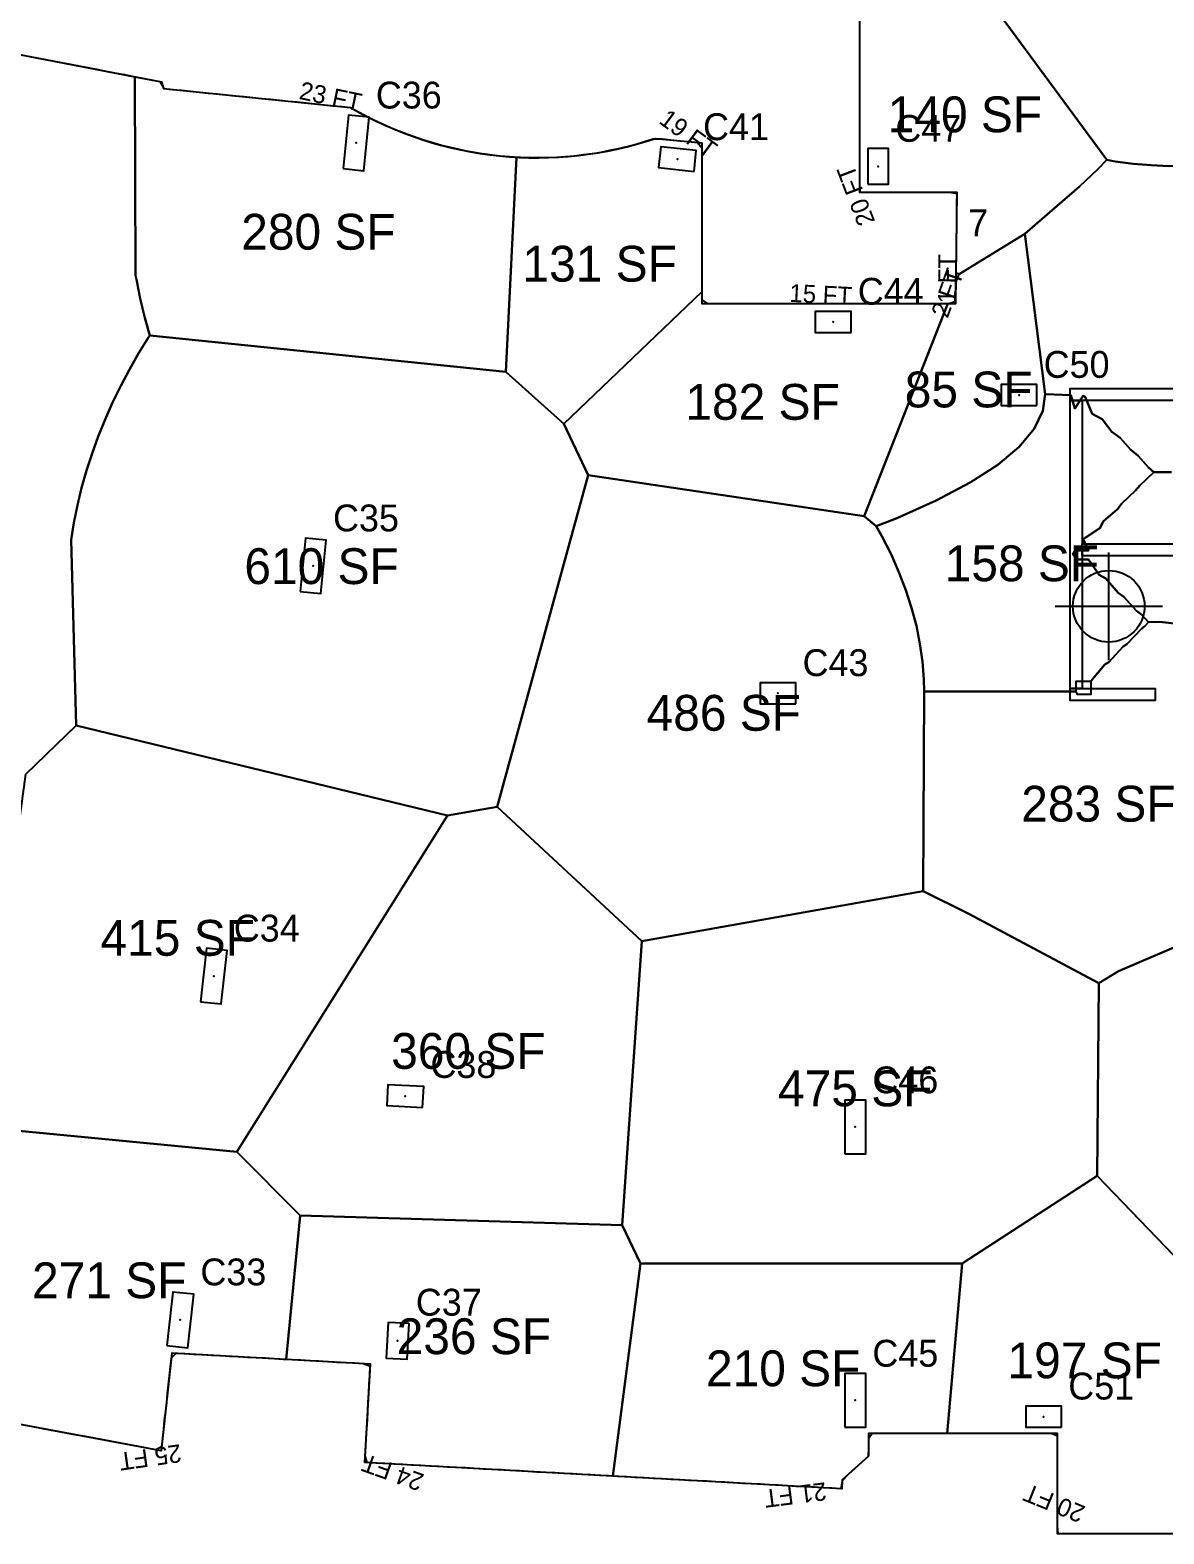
# Model space of a CAD drawing. Header units: metres. Extents: x 3272 to 9634, y 5311 to 56288.
# Drawn here: x 5755 to 6515, y 21691 to 22699 of the extents above; entities that cross this region are included whole.
import ezdxf
from ezdxf.enums import TextEntityAlignment as Align

# ---------------------------------------------------------------- set-up
doc = ezdxf.new("R2010")
doc.units = ezdxf.units.M
for name, color, linetype in [('BOUNDARY', 5, 'Continuous'), ('COL-LABEL', 2, 'Continuous'), ('COLS', 2, 'Continuous'), ('FLOOR NUMBER', 3, 'Continuous'), ('FLOOR_2_AREA_LABELS', 3, 'Continuous'), ('FLOOR_2_BOUNDARY', 5, 'Continuous'), ('FLOOR_2_COLUMNS', 7, 'Continuous'), ('FLOOR_2_DATUM', 4, 'Continuous'), ('FLOOR_2_FASCADE_COLUMNS', 30, 'Continuous'), ('FLOOR_2_FASCADE_WALLS', 4, 'Continuous'), ('FLOOR_2_LARGE_TRIBUTARY', 6, 'Continuous'), ('FLOOR_2_TRIBUTARY_COL_13', 2, 'Continuous'), ('FLOOR_2_TRIBUTARY_COL_19', 2, 'Continuous'), ('FLOOR_2_TRIBUTARY_COL_26', 2, 'Continuous'), ('FLOOR_2_TRIBUTARY_COL_3', 2, 'Continuous'), ('FLOOR_2_TRIBUTARY_COL_4', 2, 'Continuous'), ('FLOOR_2_TRIBUTARY_COL_5', 2, 'Continuous'), ('FLOOR_2_TRIBUTARY_COL_57', 2, 'Continuous'), ('FLOOR_2_TRIBUTARY_COL_58', 2, 'Continuous'), ('FLOOR_2_TRIBUTARY_COL_59', 2, 'Continuous'), ('FLOOR_2_TRIBUTARY_COL_60', 2, 'Continuous'), ('FLOOR_2_TRIBUTARY_COL_64', 2, 'Continuous'), ('FLOOR_2_TRIBUTARY_COL_65', 2, 'Continuous'), ('FLOOR_2_TRIBUTARY_COL_67', 2, 'Continuous'), ('FLOOR_2_TRIBUTARY_COL_68', 2, 'Continuous'), ('FLOOR_2_TRIBUTARY_COL_85', 2, 'Continuous'), ('FLOOR_2_TRIBUTARY_COL_89', 2, 'Continuous'), ('FLOOR_2_WALL_TRIBUTARY_42', 1, 'Continuous'), ('FLOOR_2_WALL_TRIBUTARY_48', 1, 'Continuous'), ('FLOOR_2_WALL_TRIBUTARY_50', 1, 'Continuous'), ('FLOOR_2_WALL_TRIBUTARY_51', 1, 'Continuous'), ('FLOOR_2_WALL_TRIBUTARY_53', 1, 'Continuous'), ('WALL', 4, 'Continuous')]:
    doc.layers.add(name, color=color, linetype=linetype)

msp = doc.modelspace()

# ---------------------------------------------------------------- linework, layer by layer
at = {"layer": 'BOUNDARY'}
msp.add_lwpolyline([(5551.7, 22720.3), (5842.7, 22664.3), (5844, 22659.8), (5969.4, 22647.1, 0.216085), (6173.8, 22626.4), (6204.8, 22623.3), (6204.8, 22515.8), (6375.1, 22515.8), (6376, 22590.2), (6310.8, 22590.2), (6310.8, 22736.7)], format="xyb", dxfattribs=at)
msp.add_lwpolyline([(8193.1, 21692.1), (7349.6, 21692.1), (7349.6, 21758.5), (7020.5, 21758.5), (7020.5, 21691.1), (6443.2, 21691.1), (6443.2, 21758.5), (6316.7, 21758.5), (6316.7, 21743.3), (6299, 21727.3), (6298.7, 21721.4), (5979.1, 21739), (5982.7, 21804.9), (5849.6, 21812.2), (5842.4, 21746.9), (5651.2, 21782.6)], dxfattribs=at)
at = {"layer": 'COLS'}
for points in [[(5964.4, 22606.1), (5978.3, 22604.7), (5981.9, 22640.5), (5968, 22641.9)], [(6199.8, 22604.3), (6201.2, 22618.3), (6177.3, 22620.7), (6175.9, 22606.8)], [(6316.1, 22595.6), (6330.1, 22595.6), (6330.1, 22619.6), (6316.1, 22619.6)], [(6304.9, 22496.4), (6304.9, 22510.4), (6280.9, 22510.4), (6280.9, 22496.4)], [(6429.5, 22447.4), (6429.5, 22461.4), (6405.5, 22461.4), (6405.5, 22447.4)], [(5935.7, 22322.7), (5949.6, 22321.3), (5953.2, 22357.1), (5939.3, 22358.5)], [(6267.9, 22247.5), (6267.9, 22261.5), (6243.9, 22261.5), (6243.9, 22247.5)], [(5868.8, 22047.8), (5882.7, 22046.3), (5886.7, 22082.1), (5872.8, 22083.6)], [(6017.7, 21976.9), (6018.5, 21990.9), (5994.5, 21992.2), (5993.7, 21978.2)], [(6300.7, 21945.9), (6314.7, 21945.9), (6314.7, 21981.9), (6300.7, 21981.9)], [(5846.4, 21817.4), (5860.3, 21815.9), (5864.3, 21851.7), (5850.4, 21853.2)], [(6008.7, 21832.1), (5994.7, 21832.9), (5993.4, 21809), (6007.4, 21808.2)], [(6300.7, 21762.7), (6314.7, 21762.7), (6314.7, 21798.7), (6300.7, 21798.7)], [(6446, 21762.7), (6446, 21776.7), (6422, 21776.7), (6422, 21762.7)]]:
    msp.add_lwpolyline(points, close=True, dxfattribs=at)
at = {"layer": 'FLOOR_2_BOUNDARY'}
for points in [[(5551.7, 22720.3), (5842.7, 22664.3), (5844, 22659.8), (5969.4, 22647.1), (5981, 22640.8), (5992.9, 22635.1), (6005.2, 22630), (6017.6, 22625.6), (6030.3, 22621.8), (6043.2, 22618.8), (6056.2, 22616.4), (6069.4, 22614.7), (6082.5, 22613.7), (6095.8, 22613.5), (6109, 22613.9), (6122.2, 22615), (6135.3, 22616.8), (6148.3, 22619.4), (6161.1, 22622.6), (6173.8, 22626.4), (6204.8, 22623.3), (6204.8, 22515.8), (6375.1, 22515.8), (6376, 22590.2), (6310.8, 22590.2), (6310.8, 22736.7)], [(8193.1, 21692.1), (7349.6, 21692.1), (7349.6, 21758.5), (7020.5, 21758.5), (7020.5, 21691.1), (6443.2, 21691.1), (6443.2, 21758.5), (6316.7, 21758.5), (6316.7, 21743.3), (6299, 21727.3), (6298.7, 21721.4), (5979.1, 21739), (5982.7, 21804.9), (5849.6, 21812.2), (5842.4, 21746.9), (5651.2, 21782.6)]]:
    msp.add_lwpolyline(points, dxfattribs=at)
at = {"layer": 'FLOOR_2_COLUMNS'}
for p in [(5973.1, 22623.3), (6188.6, 22612.5), (6323.1, 22607.6), (6292.9, 22503.4), (6417.5, 22454.4), (5944.4, 22339.9), (6255.9, 22254.5), (5877.7, 22064.9), (6006.1, 21984.6), (6307.7, 21963.9), (5855.3, 21834.6), (6001, 21820.6), (6307.7, 21780.7), (6434, 21769.7)]:
    msp.add_point(p, dxfattribs=at)
at = {"layer": 'FLOOR_2_DATUM'}
for p, q in [((6477.6, 22276.8), (6477.6, 22348.8)), ((6441.6, 22312.8), (6513.6, 22312.8))]:
    msp.add_line(p, q, dxfattribs=at)
msp.add_circle((6477.6, 22312.8), 24, dxfattribs=at)
at = {"layer": 'FLOOR_2_FASCADE_COLUMNS'}
for points in [[(6375.3, 22535.2), (6375.4, 22541.2), (6375.5, 22547.2), (6375.5, 22553.2), (6375.6, 22559.2), (6375.7, 22565.2), (6375.8, 22571.2), (6375.8, 22577.2), (6375.9, 22583.2), (6376, 22589.2), (6371.1, 22590.2), (6365.1, 22590.2), (6359.1, 22590.2), (6353.1, 22590.2), (6347.1, 22590.2), (6341.1, 22590.2), (6335.1, 22590.2), (6329.1, 22590.2), (6323.1, 22590.2), (6317.1, 22590.2), (6311.1, 22590.2), (6310.8, 22595.9), (6310.8, 22601.9), (6310.8, 22607.9), (6310.8, 22613.9), (6310.8, 22619.9), (6310.8, 22625.9), (6310.8, 22631.9), (6310.8, 22637.9), (6310.8, 22643.9), (6310.8, 22649.9), (6310.8, 22655.9), (6310.8, 22661.9), (6310.8, 22667.9), (6310.8, 22673.9), (6310.8, 22679.9), (6310.8, 22685.9), (6310.8, 22691.9), (6310.8, 22697.9), (6310.8, 22703.9)], [(5823.9, 22667.9), (5829.7, 22666.8), (5835.6, 22665.7), (5841.5, 22664.5), (5844.2, 22659.8), (5850.1, 22659.2), (5856.1, 22658.6), (5862.1, 22658), (5868.1, 22657.4), (5874, 22656.8), (5880, 22656.2), (5886, 22655.6), (5891.9, 22655), (5897.9, 22654.4), (5903.9, 22653.8), (5909.8, 22653.2), (5915.8, 22652.6), (5921.8, 22652), (5927.7, 22651.4), (5933.7, 22650.8), (5939.7, 22650.2), (5945.7, 22649.6), (5951.6, 22648.9), (5957.6, 22648.3), (5963.6, 22647.7), (5969.5, 22647.1), (5974.8, 22644.2), (5980, 22641.3), (5985.4, 22638.7), (5990.8, 22636.1), (5996.3, 22633.7), (6001.9, 22631.4), (6007.5, 22629.2), (6013.1, 22627.2), (6018.8, 22625.3), (6024.5, 22623.6), (6030.3, 22621.9), (6036.1, 22620.5), (6042, 22619.1), (6047.9, 22617.9), (6053.8, 22616.8), (6059.7, 22616), (6065.6, 22615.2), (6071.6, 22614.5), (6077.6, 22614.1), (6083.6, 22613.7)], [(6083.6, 22613.7), (6089.6, 22613.6), (6095.6, 22613.5), (6101.6, 22613.6), (6107.6, 22613.8), (6113.6, 22614.3), (6119.5, 22614.8), (6125.5, 22615.5), (6131.4, 22616.3), (6137.4, 22617.2), (6143.2, 22618.4), (6149.1, 22619.6), (6155, 22621), (6160.8, 22622.5), (6166.5, 22624.2), (6172.2, 22626), (6178.2, 22626), (6184.1, 22625.4), (6190.1, 22624.8), (6196.1, 22624.2), (6202, 22623.6), (6204.8, 22620.1), (6204.8, 22614.1), (6204.8, 22608.1), (6204.8, 22602.1), (6204.8, 22596.1), (6204.8, 22590.1), (6204.8, 22584.1), (6204.8, 22578.1), (6204.8, 22572.1), (6204.8, 22566.1), (6204.8, 22560.1), (6204.8, 22554.1), (6204.8, 22548.1), (6204.8, 22542.1), (6204.8, 22536.1), (6204.8, 22530.1), (6204.8, 22524.1)], [(6370.5, 22515.8), (6375.1, 22517.2), (6375.2, 22523.2), (6375.2, 22529.2)], [(6375.2, 22529.2), (6375.3, 22535.2)], [(6204.8, 22524.1), (6204.8, 22518.1), (6208.5, 22515.8), (6214.5, 22515.8), (6220.5, 22515.8), (6226.5, 22515.8), (6232.5, 22515.8), (6238.5, 22515.8), (6244.5, 22515.8), (6250.5, 22515.8), (6256.5, 22515.8), (6262.5, 22515.8), (6268.5, 22515.8), (6274.5, 22515.8), (6280.5, 22515.8), (6286.5, 22515.8), (6292.5, 22515.8), (6298.5, 22515.8), (6304.5, 22515.8), (6310.5, 22515.8), (6316.5, 22515.8), (6322.5, 22515.8), (6328.5, 22515.8), (6334.5, 22515.8), (6340.5, 22515.8), (6346.5, 22515.8), (6352.5, 22515.8), (6358.5, 22515.8), (6364.5, 22515.8), (6370.5, 22515.8)], [(5924.3, 21808.1), (5918.3, 21808.5), (5912.3, 21808.8), (5906.3, 21809.1), (5900.3, 21809.4), (5894.3, 21809.8), (5888.3, 21810.1), (5882.3, 21810.4), (5876.3, 21810.8), (5870.3, 21811.1), (5864.4, 21811.4), (5858.4, 21811.8), (5852.4, 21812.1), (5849.3, 21809), (5848.6, 21803.1), (5847.9, 21797.1), (5847.3, 21791.1), (5846.6, 21785.2), (5846, 21779.2), (5845.3, 21773.3), (5844.6, 21767.3), (5844, 21761.3), (5843.3, 21755.4), (5842.7, 21749.4), (5839, 21747.5), (5833.1, 21748.6), (5827.2, 21749.7), (5821.3, 21750.8), (5815.4, 21751.9), (5809.5, 21753), (5803.6, 21754.1), (5797.7, 21755.2), (5791.8, 21756.3), (5785.9, 21757.4), (5780, 21758.5), (5774.1, 21759.6), (5768.2, 21760.7), (5762.3, 21761.8), (5756.4, 21762.9), (5750.5, 21764)], [(6142.3, 21730), (6136.3, 21730.3), (6130.3, 21730.7), (6124.3, 21731), (6118.3, 21731.3), (6112.3, 21731.6), (6106.4, 21732), (6100.4, 21732.3), (6094.4, 21732.6), (6088.4, 21733), (6082.4, 21733.3), (6076.4, 21733.6), (6070.4, 21734), (6064.4, 21734.3), (6058.4, 21734.6), (6052.4, 21735), (6046.4, 21735.3), (6040.5, 21735.6), (6034.5, 21735.9), (6028.5, 21736.3), (6022.5, 21736.6), (6016.5, 21736.9), (6010.5, 21737.3), (6004.5, 21737.6), (5998.5, 21737.9), (5992.5, 21738.3), (5986.5, 21738.6), (5980.5, 21738.9), (5979.3, 21743.5), (5979.7, 21749.5), (5980, 21755.5), (5980.3, 21761.5), (5980.7, 21767.5), (5981, 21773.5), (5981.3, 21779.5), (5981.6, 21785.5), (5982, 21791.5), (5982.3, 21797.4), (5982.6, 21803.4), (5978.2, 21805.1), (5972.2, 21805.5), (5966.2, 21805.8), (5960.2, 21806.1), (5954.2, 21806.5), (5948.2, 21806.8), (5942.2, 21807.1), (5936.2, 21807.5), (5930.3, 21807.8), (5924.3, 21808.1)], [(6367.1, 21758.5), (6361.1, 21758.5), (6355.1, 21758.5), (6349.1, 21758.5), (6343.1, 21758.5), (6337.1, 21758.5), (6331.1, 21758.5), (6325.1, 21758.5), (6319.1, 21758.5), (6316.7, 21754.9), (6316.7, 21748.9), (6316.3, 21743.1), (6311.9, 21739), (6307.4, 21735), (6303, 21731), (6299, 21726.7), (6298.1, 21721.4), (6292.1, 21721.7), (6286.1, 21722.1), (6280.1, 21722.4), (6274.1, 21722.7), (6268.1, 21723), (6262.1, 21723.4), (6256.1, 21723.7), (6250.1, 21724), (6244.1, 21724.4), (6238.2, 21724.7), (6232.2, 21725), (6226.2, 21725.4), (6220.2, 21725.7), (6214.2, 21726), (6208.2, 21726.4), (6202.2, 21726.7), (6196.2, 21727), (6190.2, 21727.3), (6184.2, 21727.7), (6178.2, 21728), (6172.3, 21728.3), (6166.3, 21728.7), (6160.3, 21729), (6154.3, 21729.3), (6148.3, 21729.7), (6142.3, 21730)], [(6515.7, 21691.1), (6509.7, 21691.1), (6503.7, 21691.1), (6497.7, 21691.1), (6491.7, 21691.1), (6485.7, 21691.1), (6479.7, 21691.1), (6473.7, 21691.1), (6467.7, 21691.1), (6461.7, 21691.1), (6455.7, 21691.1), (6449.7, 21691.1), (6443.7, 21691.1), (6443.2, 21696.6), (6443.2, 21702.6), (6443.2, 21708.6), (6443.2, 21714.6), (6443.2, 21720.6), (6443.2, 21726.6), (6443.2, 21732.6), (6443.2, 21738.6), (6443.2, 21744.6), (6443.2, 21750.6), (6443.2, 21756.6), (6439.1, 21758.5), (6433.1, 21758.5), (6427.1, 21758.5), (6421.1, 21758.5), (6415.1, 21758.5), (6409.1, 21758.5), (6403.1, 21758.5), (6397.1, 21758.5), (6391.1, 21758.5), (6385.1, 21758.5), (6379.1, 21758.5), (6373.1, 21758.5), (6367.1, 21758.5)]]:
    msp.add_lwpolyline(points, dxfattribs=at)
at = {"layer": 'FLOOR_2_FASCADE_WALLS'}
msp.add_lwpolyline([(5753.2, 22681.6), (5759, 22680.4), (5764.9, 22679.3), (5770.8, 22678.2), (5776.7, 22677), (5782.6, 22675.9), (5788.5, 22674.7), (5794.4, 22673.6), (5800.3, 22672.5), (5806.2, 22671.3), (5812.1, 22670.2), (5818, 22669.1), (5823.9, 22667.9)], dxfattribs=at)
at = {"layer": 'FLOOR_2_LARGE_TRIBUTARY'}
for points in [[(6376.8, 22747.4), (6476.3, 22612), (6470, 22605.5), (6458, 22594.2), (6421.4, 22562.5), (6377.4, 22535.4), (6375.3, 22536), (6376, 22590.2), (6310.8, 22590.2), (6310.8, 22706), (6376.8, 22747.4)], [(5831.5, 22506.2), (5828.4, 22519.1), (5825.9, 22531.8), (5825.4, 22534.6), (5824.9, 22667.7), (5842.7, 22664.3), (5844, 22659.8), (5969.4, 22647.1), (5981, 22640.8), (5992.9, 22635.1), (6005.2, 22630), (6017.6, 22625.6), (6030.3, 22621.8), (6043.2, 22618.8), (6056.2, 22616.4), (6069.4, 22614.7), (6080.6, 22613.9), (6073.5, 22470), (5834.8, 22494.2), (5831.5, 22506.2)], [(6073.5, 22470), (6080.6, 22613.9), (6082.5, 22613.7), (6095.8, 22613.5), (6109, 22613.9), (6122.2, 22615), (6135.3, 22616.8), (6148.3, 22619.4), (6161.1, 22622.6), (6173.8, 22626.4), (6204.8, 22623.3), (6204.8, 22523.6), (6112.4, 22435.1), (6073.5, 22470)], [(6369.7, 22515.8), (6375.1, 22515.8), (6375.2, 22529.8), (6377.4, 22535.4), (6421.4, 22562.5), (6435, 22454.9), (6433.4, 22443.7), (6427.6, 22431.7), (6417.5, 22419.7), (6403.2, 22407.7), (6384.7, 22395.7), (6362, 22383.7), (6335.1, 22371.7), (6321.7, 22366.5), (6313.6, 22373.1), (6369.7, 22515.8)], [(6112.4, 22435.1), (6204.8, 22523.6), (6204.8, 22515.8), (6369.7, 22515.8), (6313.6, 22373.1), (6128.6, 22400.6), (6112.4, 22435.1)], [(5815.4, 22460.5), (5821.3, 22471.6), (5827.6, 22482.6), (5834.3, 22493.5), (5834.8, 22494.2), (6073.5, 22470), (6112.4, 22435.1), (6128.6, 22400.6), (6067.6, 22178.3), (6034.4, 22172.5), (5785.5, 22232.9), (5782.1, 22357.4), (5784, 22368.8), (5786.4, 22380.5), (5789.2, 22392.2), (5792.5, 22403.8), (5796.2, 22415.3), (5800.3, 22426.7), (5804.9, 22438), (5809.9, 22449.3), (5815.4, 22460.5)], [(6352.7, 22275.7), (6351.1, 22287.7), (6348.7, 22299.7), (6345.5, 22311.7), (6341.6, 22323.7), (6337, 22335.7), (6331.7, 22347.7), (6325.6, 22359.7), (6321.7, 22366.5), (6335.1, 22371.7), (6362, 22383.7), (6384.7, 22395.7), (6403.2, 22407.7), (6417.5, 22419.7), (6427.6, 22431.7), (6433.4, 22443.7), (6435, 22454.9), (6452.3, 22454.2), (6454.9, 22445.4), (6460.5, 22453.8), (6461.9, 22453.2), (6466.4, 22441.8), (6473.3, 22438.3), (6479.8, 22429.8), (6485.3, 22425.8), (6492.1, 22417.8), (6497.3, 22413.6), (6504.2, 22405.8), (6507.9, 22402.7), (6507.6, 22402.4), (6498.4, 22393.8), (6495.6, 22390.3), (6486.3, 22381.8), (6483.6, 22378), (6474, 22369.8), (6471.6, 22365.2), (6460.4, 22357.8), (6464.1, 22350.2), (6455.1, 22350.2), (6453.5, 22347.7), (6456.5, 22344.2), (6464, 22344.2), (6471.2, 22333.8), (6475.7, 22331.4), (6484, 22321.8), (6487.7, 22319.1), (6496.2, 22309.8), (6499.7, 22307), (6504.2, 22302.2), (6501.7, 22299.5), (6499.5, 22297.8), (6489.7, 22287.4), (6487.3, 22285.8), (6477.7, 22275.3), (6474.9, 22273.8), (6465.7, 22262.7), (6465.7, 22253.7), (6456.7, 22253.7), (6455.7, 22255.7), (6353.8, 22255.7), (6353.7, 22263.7), (6352.7, 22275.7)], [(6128.6, 22400.6), (6313.6, 22373.1), (6321.7, 22366.5), (6325.6, 22359.7), (6331.7, 22347.7), (6337, 22335.7), (6341.6, 22323.7), (6345.5, 22311.7), (6348.7, 22299.7), (6351.1, 22287.7), (6352.7, 22275.7), (6353.7, 22263.7), (6353.8, 22255.7), (6353.3, 22121.9), (6164.7, 22088.3), (6067.6, 22178.3), (6128.6, 22400.6)], [(6487.3, 22285.8), (6489.7, 22287.4), (6499.5, 22297.8), (6501.7, 22299.5), (6504.2, 22302.2), (6511.7, 22302.3), (6523.7, 22301), (6535.7, 22298), (6547.7, 22293.4), (6559.6, 22287.3), (6571.8, 22279.3), (6571.2, 22261.9), (6575.6, 22107.4), (6484.2, 22068.2), (6471, 22060.3), (6383.3, 22107), (6353.3, 22121.9), (6353.8, 22255.7), (6455.7, 22255.7), (6455.7, 22262.7), (6465.7, 22262.7), (6474.9, 22273.8), (6477.7, 22275.3), (6487.3, 22285.8)], [(5785.5, 22232.9), (6034.4, 22172.5), (5893.3, 21947.2), (5723.7, 21963.6), (5720.4, 21969.9), (5751.7, 22200.2), (5785.5, 22232.9)], [(5893.3, 21947.2), (6034.4, 22172.5), (6067.6, 22178.3), (6164.7, 22088.3), (6151.6, 21898), (5935.6, 21904.6), (5893.3, 21947.2)], [(6353.3, 22121.9), (6383.3, 22107), (6471, 22060.3), (6469.8, 21931.2), (6379.3, 21872.3), (6163.7, 21872.3), (6151.6, 21898), (6164.7, 22088.3), (6353.3, 22121.9)], [(6484.2, 22068.2), (6575.6, 22107.4), (6576.4, 22107.4), (6622.4, 22105.7), (6789.4, 21987.4), (6809, 21951.3), (6689.4, 21864.8), (6532.6, 21865.9), (6469.8, 21931.2), (6471, 22060.3), (6484.2, 22068.2)], [(5723.7, 21963.6), (5893.3, 21947.2), (5935.6, 21904.6), (5926.3, 21808), (5849.6, 21812.2), (5842.4, 21746.9), (5688.6, 21775.6), (5723.7, 21963.6)], [(6379.3, 21872.3), (6469.8, 21931.2), (6532.6, 21865.9), (6532.6, 21691.1), (6443.2, 21691.1), (6443.2, 21758.5), (6369.4, 21758.5), (6379.3, 21872.3)], [(5935.6, 21904.6), (6151.6, 21898), (6163.7, 21872.3), (6145.2, 21729.8), (5979.1, 21739), (5982.7, 21804.9), (5926.3, 21808), (5935.6, 21904.6)], [(6163.7, 21872.3), (6379.3, 21872.3), (6369.4, 21758.5), (6316.7, 21758.5), (6316.7, 21743.3), (6299, 21727.3), (6298.7, 21721.4), (6145.2, 21729.8), (6163.7, 21872.3)]]:
    msp.add_lwpolyline(points, close=True, dxfattribs=at)
for points in [[(6639.8, 22708.1), (6637.1, 22696.1), (6633.7, 22684.1), (6629.7, 22672.1), (6625.1, 22660.1), (6619.9, 22648.1), (6614.1, 22636.1), (6607.7, 22624.1), (6604.1, 22617.9), (6602, 22617.3), (6590, 22614.5), (6578, 22612.2), (6566, 22610.4), (6554, 22609), (6542, 22608.1), (6530, 22607.7), (6518, 22607.8), (6506, 22608.4), (6494, 22609.4), (6482, 22611), (6476.3, 22612), (6376.8, 22747.4)], [(5688.4, 22694), (5824.9, 22667.7), (5825.4, 22534.6), (5825.9, 22531.8), (5828.4, 22519.1), (5831.5, 22506.2), (5834.8, 22494.2), (5834.3, 22493.5), (5827.6, 22482.6), (5821.3, 22471.6), (5815.4, 22460.5), (5809.9, 22449.3), (5804.9, 22438), (5800.3, 22426.7), (5796.2, 22415.3), (5792.5, 22403.8), (5789.2, 22392.2), (5786.4, 22380.5), (5784, 22368.8), (5782.1, 22357.4), (5785.5, 22232.9), (5751.7, 22200.2)], [(6519.6, 22402.6), (6509.3, 22402.8), (6507.9, 22402.7), (6504.2, 22405.8), (6497.3, 22413.6), (6492.1, 22417.8), (6485.3, 22425.8), (6479.8, 22429.8), (6473.3, 22438.3), (6466.4, 22441.8), (6461.9, 22453.2), (6460.5, 22453.8), (6454.9, 22445.4), (6452.3, 22454.2), (6435, 22454.9), (6421.4, 22562.5), (6458, 22594.2), (6470, 22605.5), (6476.3, 22612), (6482, 22611), (6494, 22609.4), (6506, 22608.4), (6518, 22607.8)], [(6523.7, 22301), (6511.7, 22302.3), (6504.2, 22302.2), (6499.7, 22307), (6496.2, 22309.8), (6487.7, 22319.1), (6484, 22321.8), (6475.7, 22331.4), (6471.2, 22333.8), (6464, 22344.2), (6456.5, 22344.2), (6453.5, 22347.7), (6455.1, 22350.2), (6464.1, 22350.2), (6460.4, 22357.8), (6471.6, 22365.2), (6474, 22369.8), (6483.6, 22378), (6486.3, 22381.8), (6495.6, 22390.3), (6498.4, 22393.8), (6507.6, 22402.4), (6507.9, 22402.7), (6509.3, 22402.8), (6519.6, 22402.6)]]:
    msp.add_lwpolyline(points, dxfattribs=at)
at = {"layer": 'FLOOR_2_TRIBUTARY_COL_13'}
msp.add_lwpolyline([(6353.3, 22121.9), (6383.3, 22107), (6471, 22060.3), (6469.8, 21931.2), (6379.3, 21872.3), (6163.7, 21872.3), (6151.6, 21898), (6164.7, 22088.3), (6353.3, 22121.9)], close=True, dxfattribs=at)
at = {"layer": 'FLOOR_2_TRIBUTARY_COL_19'}
msp.add_lwpolyline([(5831.5, 22506.2), (5828.4, 22519.1), (5825.9, 22531.8), (5825.4, 22534.6), (5824.9, 22667.7), (5842.7, 22664.3), (5844, 22659.8), (5969.4, 22647.1), (5981, 22640.8), (5992.9, 22635.1), (6005.2, 22630), (6017.6, 22625.6), (6030.3, 22621.8), (6043.2, 22618.8), (6056.2, 22616.4), (6069.4, 22614.7), (6080.6, 22613.9), (6073.5, 22470), (5834.8, 22494.2), (5831.5, 22506.2)], close=True, dxfattribs=at)
at = {"layer": 'FLOOR_2_TRIBUTARY_COL_26'}
msp.add_lwpolyline([(5815.4, 22460.5), (5821.3, 22471.6), (5827.6, 22482.6), (5834.3, 22493.5), (5834.8, 22494.2), (6073.5, 22470), (6112.4, 22435.1), (6128.6, 22400.6), (6067.6, 22178.3), (6034.4, 22172.5), (5785.5, 22232.9), (5782.1, 22357.4), (5784, 22368.8), (5786.4, 22380.5), (5789.2, 22392.2), (5792.5, 22403.8), (5796.2, 22415.3), (5800.3, 22426.7), (5804.9, 22438), (5809.9, 22449.3), (5815.4, 22460.5)], close=True, dxfattribs=at)
at = {"layer": 'FLOOR_2_TRIBUTARY_COL_3'}
msp.add_lwpolyline([(5723.7, 21963.6), (5893.3, 21947.2), (5935.6, 21904.6), (5926.3, 21808), (5849.6, 21812.2), (5842.4, 21746.9), (5688.6, 21775.6), (5723.7, 21963.6)], close=True, dxfattribs=at)
at = {"layer": 'FLOOR_2_TRIBUTARY_COL_4'}
msp.add_lwpolyline([(6163.7, 21872.3), (6379.3, 21872.3), (6369.4, 21758.5), (6316.7, 21758.5), (6316.7, 21743.3), (6299, 21727.3), (6298.7, 21721.4), (6145.2, 21729.8), (6163.7, 21872.3)], close=True, dxfattribs=at)
at = {"layer": 'FLOOR_2_TRIBUTARY_COL_5'}
msp.add_lwpolyline([(5785.5, 22232.9), (6034.4, 22172.5), (5893.3, 21947.2), (5723.7, 21963.6), (5720.4, 21969.9), (5751.7, 22200.2), (5785.5, 22232.9)], close=True, dxfattribs=at)
at = {"layer": 'FLOOR_2_TRIBUTARY_COL_57'}
msp.add_lwpolyline([(6376.8, 22747.4), (6476.3, 22612), (6470, 22605.5), (6458, 22594.2), (6421.4, 22562.5), (6377.4, 22535.4), (6375.3, 22536), (6376, 22590.2), (6310.8, 22590.2), (6310.8, 22706), (6376.8, 22747.4)], close=True, dxfattribs=at)
at = {"layer": 'FLOOR_2_TRIBUTARY_COL_58'}
msp.add_lwpolyline([(6369.7, 22515.8), (6375.1, 22515.8), (6375.2, 22529.8), (6377.4, 22535.4), (6421.4, 22562.5), (6435, 22454.9), (6433.4, 22443.7), (6427.6, 22431.7), (6417.5, 22419.7), (6403.2, 22407.7), (6384.7, 22395.7), (6362, 22383.7), (6335.1, 22371.7), (6321.7, 22366.5), (6313.6, 22373.1), (6369.7, 22515.8)], close=True, dxfattribs=at)
at = {"layer": 'FLOOR_2_TRIBUTARY_COL_59'}
msp.add_lwpolyline([(6112.4, 22435.1), (6204.8, 22523.6), (6204.8, 22515.8), (6369.7, 22515.8), (6313.6, 22373.1), (6128.6, 22400.6), (6112.4, 22435.1)], close=True, dxfattribs=at)
at = {"layer": 'FLOOR_2_TRIBUTARY_COL_60'}
msp.add_lwpolyline([(6073.5, 22470), (6080.6, 22613.9), (6082.5, 22613.7), (6095.8, 22613.5), (6109, 22613.9), (6122.2, 22615), (6135.3, 22616.8), (6148.3, 22619.4), (6161.1, 22622.6), (6173.8, 22626.4), (6204.8, 22623.3), (6204.8, 22523.6), (6112.4, 22435.1), (6073.5, 22470)], close=True, dxfattribs=at)
at = {"layer": 'FLOOR_2_TRIBUTARY_COL_64'}
msp.add_lwpolyline([(6128.6, 22400.6), (6313.6, 22373.1), (6321.7, 22366.5), (6325.6, 22359.7), (6331.7, 22347.7), (6337, 22335.7), (6341.6, 22323.7), (6345.5, 22311.7), (6348.7, 22299.7), (6351.1, 22287.7), (6352.7, 22275.7), (6353.7, 22263.7), (6353.8, 22255.7), (6353.3, 22121.9), (6164.7, 22088.3), (6067.6, 22178.3), (6128.6, 22400.6)], close=True, dxfattribs=at)
at = {"layer": 'FLOOR_2_TRIBUTARY_COL_65'}
msp.add_lwpolyline([(6484.2, 22068.2), (6575.6, 22107.4), (6576.4, 22107.4), (6622.4, 22105.7), (6789.4, 21987.4), (6809, 21951.3), (6689.4, 21864.8), (6532.6, 21865.9), (6469.8, 21931.2), (6471, 22060.3), (6484.2, 22068.2)], close=True, dxfattribs=at)
at = {"layer": 'FLOOR_2_TRIBUTARY_COL_67'}
msp.add_lwpolyline([(6379.3, 21872.3), (6469.8, 21931.2), (6532.6, 21865.9), (6532.6, 21691.1), (6443.2, 21691.1), (6443.2, 21758.5), (6369.4, 21758.5), (6379.3, 21872.3)], close=True, dxfattribs=at)
at = {"layer": 'FLOOR_2_TRIBUTARY_COL_68'}
msp.add_lwpolyline([(5893.3, 21947.2), (6034.4, 22172.5), (6067.6, 22178.3), (6164.7, 22088.3), (6151.6, 21898), (5935.6, 21904.6), (5893.3, 21947.2)], close=True, dxfattribs=at)
at = {"layer": 'FLOOR_2_TRIBUTARY_COL_85'}
msp.add_lwpolyline([(5935.6, 21904.6), (6151.6, 21898), (6163.7, 21872.3), (6145.2, 21729.8), (5979.1, 21739), (5982.7, 21804.9), (5926.3, 21808), (5935.6, 21904.6)], close=True, dxfattribs=at)
at = {"layer": 'FLOOR_2_TRIBUTARY_COL_89'}
msp.add_lwpolyline([(6639.8, 22708.1), (6637.1, 22696.1), (6633.7, 22684.1), (6629.7, 22672.1), (6625.1, 22660.1), (6619.9, 22648.1), (6614.1, 22636.1), (6607.7, 22624.1), (6604.1, 22617.9), (6602, 22617.3), (6590, 22614.5), (6578, 22612.2), (6566, 22610.4), (6554, 22609), (6542, 22608.1), (6530, 22607.7), (6518, 22607.8), (6506, 22608.4), (6494, 22609.4), (6482, 22611), (6476.3, 22612), (6376.8, 22747.4)], dxfattribs=at)
at = {"layer": 'FLOOR_2_WALL_TRIBUTARY_42'}
msp.add_lwpolyline([(5688.4, 22694), (5824.9, 22667.7), (5825.4, 22534.6), (5825.9, 22531.8), (5828.4, 22519.1), (5831.5, 22506.2), (5834.8, 22494.2), (5834.3, 22493.5), (5827.6, 22482.6), (5821.3, 22471.6), (5815.4, 22460.5), (5809.9, 22449.3), (5804.9, 22438), (5800.3, 22426.7), (5796.2, 22415.3), (5792.5, 22403.8), (5789.2, 22392.2), (5786.4, 22380.5), (5784, 22368.8), (5782.1, 22357.4), (5785.5, 22232.9), (5751.7, 22200.2)], dxfattribs=at)
at = {"layer": 'FLOOR_2_WALL_TRIBUTARY_48'}
msp.add_lwpolyline([(6523.7, 22301), (6511.7, 22302.3), (6504.2, 22302.2), (6499.7, 22307), (6496.2, 22309.8), (6487.7, 22319.1), (6484, 22321.8), (6475.7, 22331.4), (6471.2, 22333.8), (6464, 22344.2), (6456.5, 22344.2), (6453.5, 22347.7), (6455.1, 22350.2), (6464.1, 22350.2), (6460.4, 22357.8), (6471.6, 22365.2), (6474, 22369.8), (6483.6, 22378), (6486.3, 22381.8), (6495.6, 22390.3), (6498.4, 22393.8), (6507.6, 22402.4), (6507.9, 22402.7), (6509.3, 22402.8), (6519.6, 22402.6)], dxfattribs=at)
at = {"layer": 'FLOOR_2_WALL_TRIBUTARY_50'}
msp.add_lwpolyline([(6519.6, 22402.6), (6509.3, 22402.8), (6507.9, 22402.7), (6504.2, 22405.8), (6497.3, 22413.6), (6492.1, 22417.8), (6485.3, 22425.8), (6479.8, 22429.8), (6473.3, 22438.3), (6466.4, 22441.8), (6461.9, 22453.2), (6460.5, 22453.8), (6454.9, 22445.4), (6452.3, 22454.2), (6435, 22454.9), (6421.4, 22562.5), (6458, 22594.2), (6470, 22605.5), (6476.3, 22612), (6482, 22611), (6494, 22609.4), (6506, 22608.4), (6518, 22607.8)], dxfattribs=at)
at = {"layer": 'FLOOR_2_WALL_TRIBUTARY_51'}
msp.add_lwpolyline([(6352.7, 22275.7), (6351.1, 22287.7), (6348.7, 22299.7), (6345.5, 22311.7), (6341.6, 22323.7), (6337, 22335.7), (6331.7, 22347.7), (6325.6, 22359.7), (6321.7, 22366.5), (6335.1, 22371.7), (6362, 22383.7), (6384.7, 22395.7), (6403.2, 22407.7), (6417.5, 22419.7), (6427.6, 22431.7), (6433.4, 22443.7), (6435, 22454.9), (6452.3, 22454.2), (6454.9, 22445.4), (6460.5, 22453.8), (6461.9, 22453.2), (6466.4, 22441.8), (6473.3, 22438.3), (6479.8, 22429.8), (6485.3, 22425.8), (6492.1, 22417.8), (6497.3, 22413.6), (6504.2, 22405.8), (6507.9, 22402.7), (6507.6, 22402.4), (6498.4, 22393.8), (6495.6, 22390.3), (6486.3, 22381.8), (6483.6, 22378), (6474, 22369.8), (6471.6, 22365.2), (6460.4, 22357.8), (6464.1, 22350.2), (6455.1, 22350.2), (6453.5, 22347.7), (6456.5, 22344.2), (6464, 22344.2), (6471.2, 22333.8), (6475.7, 22331.4), (6484, 22321.8), (6487.7, 22319.1), (6496.2, 22309.8), (6499.7, 22307), (6504.2, 22302.2), (6501.7, 22299.5), (6499.5, 22297.8), (6489.7, 22287.4), (6487.3, 22285.8), (6477.7, 22275.3), (6474.9, 22273.8), (6465.7, 22262.7), (6465.7, 22253.7), (6456.7, 22253.7), (6455.7, 22255.7), (6353.8, 22255.7), (6353.7, 22263.7), (6352.7, 22275.7)], close=True, dxfattribs=at)
at = {"layer": 'FLOOR_2_WALL_TRIBUTARY_53'}
msp.add_lwpolyline([(6487.3, 22285.8), (6489.7, 22287.4), (6499.5, 22297.8), (6501.7, 22299.5), (6504.2, 22302.2), (6511.7, 22302.3), (6523.7, 22301), (6535.7, 22298), (6547.7, 22293.4), (6559.6, 22287.3), (6571.8, 22279.3), (6571.2, 22261.9), (6575.6, 22107.4), (6484.2, 22068.2), (6471, 22060.3), (6383.3, 22107), (6353.3, 22121.9), (6353.8, 22255.7), (6455.7, 22255.7), (6455.7, 22262.7), (6465.7, 22262.7), (6474.9, 22273.8), (6477.7, 22275.3), (6487.3, 22285.8)], close=True, dxfattribs=at)
at = {"layer": 'WALL'}
for points in [[(6683.3, 22450.7), (6639.7, 22450.7), (6451.7, 22450.7), (6451.7, 22458.7), (6683.3, 22458.7)], [(6451.7, 22257.7), (6451.7, 22270.6), (6451.7, 22450.7), (6459.7, 22450.7), (6459.7, 22257.7)], [(6565.7, 22346.7), (6565.7, 22346.7), (6459.7, 22346.7), (6459.7, 22354.7), (6683.3, 22354.7), (6683.3, 22346.7)], [(6459.7, 22249.7), (6451.7, 22249.7), (6451.7, 22257.7), (6508.7, 22257.7), (6508.7, 22249.7)]]:
    msp.add_lwpolyline(points, close=True, dxfattribs=at)

# ---------------------------------------------------------------- texts
at = {"layer": 'COL-LABEL'}
for s, p in [('C36', (5986.4, 22646.4)), ('C41', (6205.7, 22625.2)), ('C47', (6334.6, 22624.1)), ('C44', (6309.4, 22514.9)), ('C50', (6434, 22465.9)), ('C35', (5957.7, 22363)), ('C43', (6272.4, 22266)), ('C34', (5891.2, 22088.1)), ('C38', (6023, 21996.7)), ('C46', (6319.2, 21986.4)), ('C33', (5868.8, 21857.7)), ('C37', (6013.2, 21837.4)), ('C45', (6319.2, 21803.2)), ('C51', (6450.5, 21781.2))]:
    msp.add_text(s, height=18, dxfattribs=at).set_placement(p)
at = {"layer": 'FLOOR NUMBER'}
msp.add_text('7', height=18, dxfattribs=at).set_placement((6383.4, 22560.8))
at = {"layer": 'FLOOR_2_AREA_LABELS'}
for s, p in [('140 SF', (6381.2, 22642.5)), ('280 SF', (5947.9, 22563.8)), ('131 SF', (6136.4, 22542.4)), ('85 SF', (6383.7, 22458.1)), ('182 SF', (6245.6, 22449.8)), ('610 SF', (5950, 22339.7)), ('158 SF', (6419.4, 22341.6)), ('486 SF', (6219.6, 22241.4)), ('283 SF', (6470.7, 22180.5)), ('415 SF', (5853.6, 22090.6)), ('360 SF', (6048.4, 22014.8)), ('475 SF', (6307.7, 21989.7)), ('271 SF', (5807.7, 21861.1)), ('236 SF', (6052.1, 21823.6)), ('210 SF', (6259.4, 21802.1)), ('197 SF', (6461.5, 21807.4))]:
    msp.add_text(s, height=24, dxfattribs=at).set_placement(p, align=Align.MIDDLE_CENTER)
at = {"layer": 'FLOOR_2_FASCADE_COLUMNS'}
for s, rotation, p in [('23 FT', -11.795, (5956.1, 22654.5)), ('19 FT', -36.4657, (6195.9, 22629.4)), ('20 FT', 110.9306, (6308.1, 22588.1)), ('1 FT', 89.2908, (6369.3, 22532.3)), ('2 FT', 70.5056, (6369.5, 22522.8)), ('15 FT', -2.8832, (6284.6, 22521.8)), ('25 FT', -171.911, (5835.2, 21742.4)), ('24 FT', 160.2855, (5997.7, 21732.2)), ('21 FT', -172.7726, (6267.6, 21717.2)), ('20 FT', 157.983, (6441, 21711.6))]:
    msp.add_text(s, height=12, rotation=rotation, dxfattribs=at).set_placement(p, align=Align.MIDDLE_CENTER)

doc.saveas('drawing.dxf')
